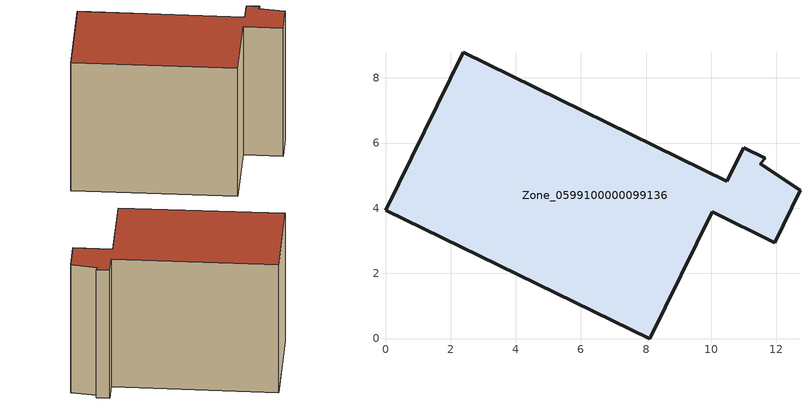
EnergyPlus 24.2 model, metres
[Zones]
Zone_0599100000099136
 floor ground (C_G): 10.02,3.89 8.11,0 0,3.93 2.38,8.78 10.48,4.82 10.99,5.86 11.66,5.54 11.51,5.36 12.72,4.55 11.95,2.94 z0
 wall outside (C_F): 8.11,0 10.02,3.89 11.95,2.94 12.72,4.55 11.51,5.36 11.66,5.54 10.99,5.86 10.48,4.82 2.38,8.78 0,3.93 8.11,0 z0:8.01
 roof outside (C_R): 11.95,2.94 12.72,4.55 11.51,5.36 11.66,5.54 10.99,5.86 10.48,4.82 2.38,8.78 0,3.93 8.11,0 10.02,3.89 z8.01
[BUILDING]
Pand.0599100000099136: North Axis=0; Terrain=City; Loads Convergence Tolerance Value=0.04; Temperature Convergence Tolerance Value=0.4; Solar Distribution=FullExterior; Maximum Number of Warmup Days=25; Minimum Number of Warmup Days=1
[Site:Location]
Rotterdam.The.Hague.AP_ZH_NLD Design_Conditions: Latitude=51.96; Longitude=4.45; Time Zone=1; Elevation=-4.5
[SITE:GROUNDTEMPERATURE:BUILDINGSURFACE]
18, 18, 18, 18, 18, 18, 18, 18, 18, 18, 18, 18
[MATERIAL] Thermal Absorptance=0.9; Solar Absorptance=0.7; Visible Absorptance=0.7
Name | Roughness | Thickness | Conductivity | Density | Specific Heat
G.TI.1975-1991 | MediumSmooth | 0.15 | 0.288461 | 540 | 1210
F.TI.1975-1991 | Rough | 0.3 | 0.230769 | 1920 | 840
R.TI.1975-1991 | MediumRough | 0.2 | 0.153846 | 1500 | 1000
[CONSTRUCTION]
C_G: G.TI.1975-1991
C_F: F.TI.1975-1991
C_R: R.TI.1975-1991
[ZONE]
Zone_0599100000099136: Type=1; Multiplier=1; Ceiling Height=Autocalculate; Volume=Autocalculate; Floor Area=autocalculate; Part of Total Floor Area=Yes
[ZONEINFILTRATION:DESIGNFLOWRATE]
Infil_Zone_0599100000099136: Zone or ZoneList or Space or SpaceList=Zone_0599100000099136; Schedule=AlwaysOn; Design Flow Rate Calculation Method=Flow/Area; Flow Rate per Floor Area=0.003; Constant Term Coefficient=1; Temperature Term Coefficient=0; Velocity Term Coefficient=0; Velocity Squared Term Coefficient=0
[HVACTEMPLATE:ZONE:IDEALLOADSAIRSYSTEM]
Zone_0599100000099136: Maximum Heating Supply Air Temperature=50; Minimum Cooling Supply Air Temperature=13; Maximum Heating Supply Air Humidity Ratio=0.0156; Minimum Cooling Supply Air Humidity Ratio=0.0077; Heating Limit=NoLimit; Cooling Limit=NoLimit; Dehumidification Control Type=ConstantSensibleHeatRatio; Cooling Sensible Heat Ratio=0.7; Dehumidification Setpoint=60; Humidification Control Type=None; Humidification Setpoint=30; Outdoor Air Method=None; Outdoor Air Flow Rate per Person=0.00944; Outdoor Air Flow Rate per Zone Floor Area=0; Outdoor Air Flow Rate per Zone=0; Demand Controlled Ventilation Type=None; Outdoor Air Economizer Type=NoEconomizer; Heat Recovery Type=None; Sensible Heat Recovery Effectiveness=0.7; Latent Heat Recovery Effectiveness=0.65
[ZONECONTROL:THERMOSTAT]
ThermostatControl_Zone_0599100000099136: Zone or ZoneList=Zone_0599100000099136; Control Type Schedule=DualSetpointControlType; Control 1=Thermostat_Zone_0599100000099136; Temperature Difference Between Cutout And Setpoint=0
[THERMOSTATSETPOINT:DUALSETPOINT]
Thermostat_Zone_0599100000099136: Heating Setpoint Temperature Schedule=HeatingSetpoint_Zone_0599100000099136; Cooling Setpoint Temperature Schedule=CoolingSetpoint_Zone_0599100000099136
[SCHEDULE:COMPACT]
HeatingSetpoint_Zone_0599100000099136: Through: 12/31, For: AllDays, Until: 24:00, 21
CoolingSetpoint_Zone_0599100000099136: Through: 12/31, For: AllDays, Until: 24:00, 24
DualSetpointControlType: Through: 12/31, For: AllDays, Until: 24:00, 4
AlwaysOn: Through: 12/31, For: AllDays, Until: 24:00, 1
